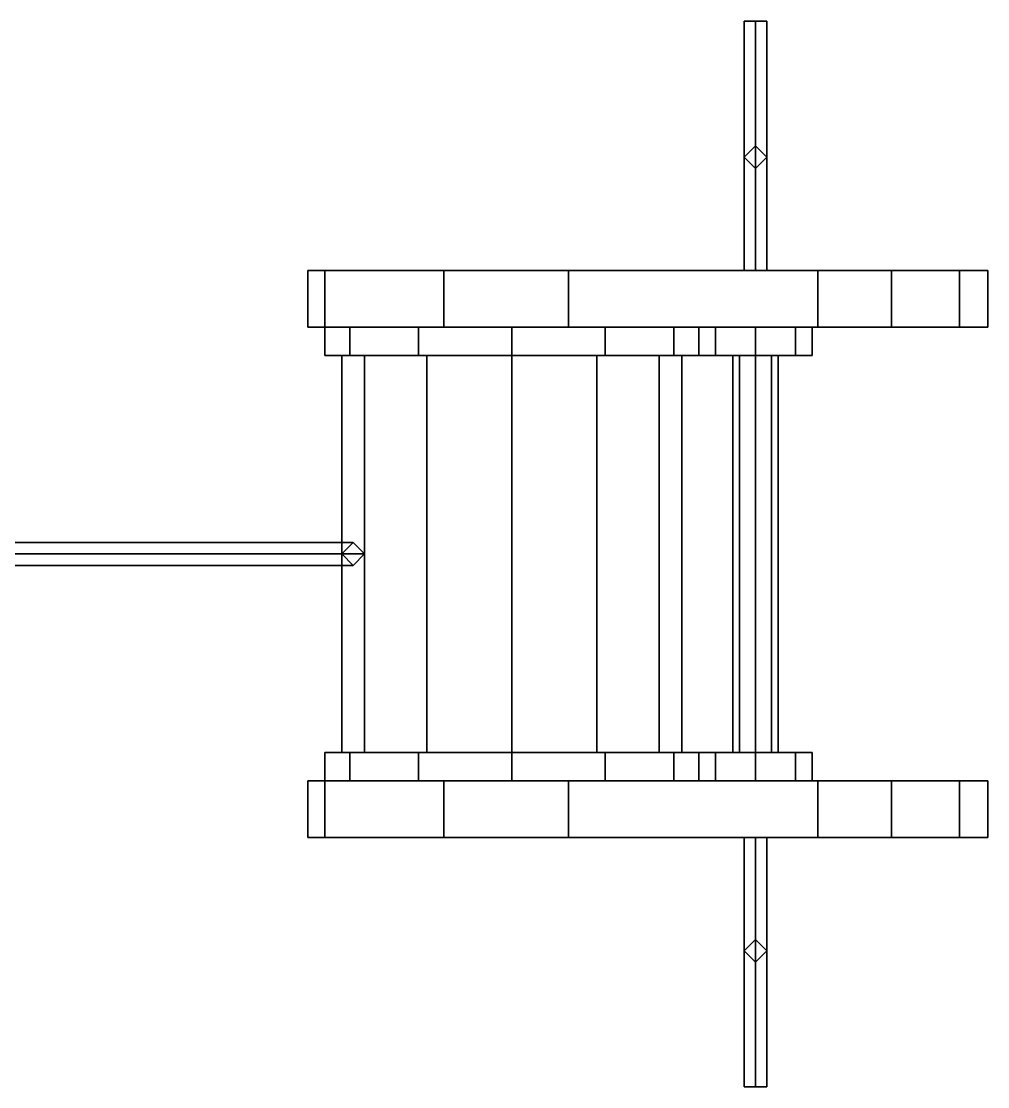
# Model space of a CAD drawing. Extents: x -4.05 to 0.36, y -0.94 to 0.94.
# Drawn here: x -1.346 to 0.36, y -0.94 to 0.94 of the extents above; entities that cross this region are included whole.
import ezdxf

# ---------------------------------------------------------------- set-up
doc = ezdxf.new("R2010")
doc.units = 0
doc.layers.add('CRANE', color=1, linetype='CONTINUOUS')

msp = doc.modelspace()

# ---------------------------------------------------------------- linework, layer by layer
at = {"layer": 'CRANE'}
for points in [[(-0.07, 0.7, 1.16), (-0.05, 0.72, 1.18), (-0.05, 0.94, 1.18), (-0.07, 0.94, 1.16)], [(-0.05, 0.68, 1.14), (-0.07, 0.7, 1.16), (-0.07, 0.94, 1.16), (-0.05, 0.94, 1.14)], [(-0.05, 0.94, 1.18), (-0.03, 0.94, 1.16), (-0.05, 0.94, 1.14), (-0.07, 0.94, 1.16)], [(-0.05, 0.72, 1.18), (-0.03, 0.7, 1.16), (-0.03, 0.94, 1.16), (-0.05, 0.94, 1.18)], [(-0.03, 0.7, 1.16), (-0.05, 0.68, 1.14), (-0.05, 0.94, 1.14), (-0.03, 0.94, 1.16)], [(-0.07, 0.7, 1.4), (-0.05, 0.72, 1.42), (-0.05, 0.72, 1.18), (-0.07, 0.7, 1.16)], [(-0.07, 0.5, 1.4), (-0.05, 0.5, 1.42), (-0.05, 0.72, 1.42), (-0.07, 0.7, 1.4)], [(-0.05, 0.72, 1.42), (-0.03, 0.7, 1.4), (-0.03, 0.7, 1.16), (-0.05, 0.72, 1.18)], [(-0.05, 0.5, 1.42), (-0.03, 0.5, 1.4), (-0.03, 0.7, 1.4), (-0.05, 0.72, 1.42)], [(-0.05, 0.68, 1.38), (-0.07, 0.7, 1.4), (-0.07, 0.7, 1.16), (-0.05, 0.68, 1.14)], [(-0.05, 0.5, 1.38), (-0.07, 0.5, 1.4), (-0.07, 0.7, 1.4), (-0.05, 0.68, 1.38)], [(-0.03, 0.7, 1.4), (-0.05, 0.68, 1.38), (-0.05, 0.68, 1.14), (-0.03, 0.7, 1.16)], [(-0.03, 0.5, 1.4), (-0.05, 0.5, 1.38), (-0.05, 0.68, 1.38), (-0.03, 0.7, 1.4)], [(0.36, 0.5, 1), (-0.84, 0.5, 1), (-0.81, 0.5, 1.03), (0.31, 0.5, 1.03)], [(0.36, 0.4, 1), (-0.84, 0.4, 1), (-0.84, 0.5, 1), (0.36, 0.5, 1)], [(-0.81, 0.5, 1.03), (-0.84, 0.5, 1), (-0.84, 0.4, 1), (-0.81, 0.4, 1.03)], [(-0.6, 0.5, 1.73), (-0.81, 0.5, 1.55), (-0.81, 0.4, 1.55), (-0.6, 0.4, 1.73)], [(-0.81, 0.5, 1.55), (-0.81, 0.5, 1.03), (-0.81, 0.4, 1.03), (-0.81, 0.4, 1.55)], [(0.19, 0.5, 1.03), (-0.81, 0.5, 1.03), (-0.81, 0.5, 1.55), (0.06, 0.5, 1.55)], [(0.06, 0.5, 1.55), (-0.81, 0.5, 1.55), (-0.6, 0.5, 1.73), (-0.38, 0.5, 1.73)], [(-0.38, 0.5, 1.73), (-0.6, 0.5, 1.73), (-0.6, 0.4, 1.73), (-0.38, 0.4, 1.73)], [(-0.38, 0.4, 1.73), (0.06, 0.4, 1.55), (0.06, 0.5, 1.55), (-0.38, 0.5, 1.73)], [(0.06, 0.4, 1.55), (0.19, 0.4, 1.03), (0.19, 0.5, 1.03), (0.06, 0.5, 1.55)], [(0.31, 0.5, 1.03), (0.19, 0.5, 1.03), (0.19, 0.4, 1.03), (0.31, 0.4, 1.03)], [(0.31, 0.4, 1.03), (0.36, 0.4, 1), (0.36, 0.5, 1), (0.31, 0.5, 1.03)], [(-0.81, 0.4, 1.03), (-0.84, 0.4, 1), (0.36, 0.4, 1), (0.31, 0.4, 1.03)], [(-0.81, 0.4, 1.4), (-0.7658, 0.4, 1.235), (-0.7658, 0.35, 1.235), (-0.81, 0.35, 1.4)], [(-0.7658, 0.4, 1.565), (-0.81, 0.4, 1.4), (-0.81, 0.35, 1.4), (-0.7658, 0.35, 1.565)], [(-0.81, 0.4, 1.55), (-0.81, 0.4, 1.03), (0.19, 0.4, 1.03), (0.06, 0.4, 1.55)], [(-0.6, 0.4, 1.73), (-0.81, 0.4, 1.55), (0.06, 0.4, 1.55), (-0.38, 0.4, 1.73)], [(-0.7658, 0.4, 1.235), (-0.645, 0.4, 1.1142), (-0.645, 0.35, 1.1142), (-0.7658, 0.35, 1.235)], [(-0.645, 0.4, 1.6858), (-0.7658, 0.4, 1.565), (-0.7658, 0.35, 1.565), (-0.645, 0.35, 1.6858)], [(-0.645, 0.4, 1.1142), (-0.48, 0.4, 1.07), (-0.48, 0.35, 1.07), (-0.645, 0.35, 1.1142)], [(-0.48, 0.4, 1.73), (-0.645, 0.4, 1.6858), (-0.645, 0.35, 1.6858), (-0.48, 0.35, 1.73)], [(-0.48, 0.4, 1.07), (-0.315, 0.4, 1.1142), (-0.315, 0.35, 1.1142), (-0.48, 0.35, 1.07)], [(-0.315, 0.4, 1.6858), (-0.48, 0.4, 1.73), (-0.48, 0.35, 1.73), (-0.315, 0.35, 1.6858)], [(-0.315, 0.4, 1.1142), (-0.1942, 0.4, 1.235), (-0.1942, 0.35, 1.235), (-0.315, 0.35, 1.1142)], [(-0.1942, 0.4, 1.565), (-0.315, 0.4, 1.6858), (-0.315, 0.35, 1.6858), (-0.1942, 0.35, 1.565)], [(-0.1942, 0.4, 1.235), (-0.15, 0.4, 1.4), (-0.15, 0.35, 1.4), (-0.1942, 0.35, 1.235)], [(-0.15, 0.4, 1.4), (-0.1942, 0.4, 1.565), (-0.1942, 0.35, 1.565), (-0.15, 0.35, 1.4)], [(-0.1207, 0.4, 1.4707), (-0.15, 0.4, 1.4), (-0.15, 0.35, 1.4), (-0.1207, 0.35, 1.4707)], [(-0.15, 0.4, 1.4), (-0.1207, 0.4, 1.3293), (-0.1207, 0.35, 1.3293), (-0.15, 0.35, 1.4)], [(-0.1207, 0.4, 1.3293), (-0.05, 0.4, 1.3), (-0.05, 0.35, 1.3), (-0.1207, 0.35, 1.3293)], [(-0.05, 0.4, 1.5), (-0.1207, 0.4, 1.4707), (-0.1207, 0.35, 1.4707), (-0.05, 0.35, 1.5)], [(-0.05, 0.4, 1.3), (0.0207, 0.4, 1.3293), (0.0207, 0.35, 1.3293), (-0.05, 0.35, 1.3)], [(0.0207, 0.4, 1.4707), (-0.05, 0.4, 1.5), (-0.05, 0.35, 1.5), (0.0207, 0.35, 1.4707)], [(0.05, 0.4, 1.4), (0.0207, 0.4, 1.4707), (0.0207, 0.35, 1.4707), (0.05, 0.35, 1.4)], [(0.0207, 0.4, 1.3293), (0.05, 0.4, 1.4), (0.05, 0.35, 1.4), (0.0207, 0.35, 1.3293)], [(-0.81, 0.35, 1.4), (-0.7658, 0.35, 1.235), (-0.7398, 0.35, 1.25), (-0.78, 0.35, 1.4)], [(-0.7658, 0.35, 1.565), (-0.81, 0.35, 1.4), (-0.78, 0.35, 1.4), (-0.7398, 0.35, 1.55)], [(-0.78, -0.35, 1.4), (-0.7398, -0.35, 1.55), (-0.7398, 0.35, 1.55), (-0.78, 0.35, 1.4)], [(-0.7398, -0.35, 1.25), (-0.78, -0.35, 1.4), (-0.78, 0.35, 1.4), (-0.7398, 0.35, 1.25)], [(-0.7658, 0.35, 1.235), (-0.645, 0.35, 1.1142), (-0.63, 0.35, 1.1402), (-0.7398, 0.35, 1.25)], [(-0.645, 0.35, 1.6858), (-0.7658, 0.35, 1.565), (-0.7398, 0.35, 1.55), (-0.63, 0.35, 1.6598)], [(-0.7398, -0.35, 1.55), (-0.63, -0.35, 1.6598), (-0.63, 0.35, 1.6598), (-0.7398, 0.35, 1.55)], [(-0.63, -0.35, 1.1402), (-0.7398, -0.35, 1.25), (-0.7398, 0.35, 1.25), (-0.63, 0.35, 1.1402)], [(-0.645, 0.35, 1.1142), (-0.48, 0.35, 1.07), (-0.48, 0.35, 1.1), (-0.63, 0.35, 1.1402)], [(-0.48, 0.35, 1.73), (-0.645, 0.35, 1.6858), (-0.63, 0.35, 1.6598), (-0.48, 0.35, 1.7)], [(-0.63, -0.35, 1.6598), (-0.48, -0.35, 1.7), (-0.48, 0.35, 1.7), (-0.63, 0.35, 1.6598)], [(-0.48, -0.35, 1.1), (-0.63, -0.35, 1.1402), (-0.63, 0.35, 1.1402), (-0.48, 0.35, 1.1)], [(-0.48, -0.35, 1.7), (-0.33, -0.35, 1.6598), (-0.33, 0.35, 1.6598), (-0.48, 0.35, 1.7)], [(-0.33, -0.35, 1.1402), (-0.48, -0.35, 1.1), (-0.48, 0.35, 1.1), (-0.33, 0.35, 1.1402)], [(-0.48, 0.35, 1.07), (-0.315, 0.35, 1.1142), (-0.33, 0.35, 1.1402), (-0.48, 0.35, 1.1)], [(-0.315, 0.35, 1.6858), (-0.48, 0.35, 1.73), (-0.48, 0.35, 1.7), (-0.33, 0.35, 1.6598)], [(-0.33, -0.35, 1.6598), (-0.2202, -0.35, 1.55), (-0.2202, 0.35, 1.55), (-0.33, 0.35, 1.6598)], [(-0.2202, -0.35, 1.25), (-0.33, -0.35, 1.1402), (-0.33, 0.35, 1.1402), (-0.2202, 0.35, 1.25)], [(-0.315, 0.35, 1.1142), (-0.1942, 0.35, 1.235), (-0.2202, 0.35, 1.25), (-0.33, 0.35, 1.1402)], [(-0.1942, 0.35, 1.565), (-0.315, 0.35, 1.6858), (-0.33, 0.35, 1.6598), (-0.2202, 0.35, 1.55)], [(-0.2202, -0.35, 1.55), (-0.18, -0.35, 1.4), (-0.18, 0.35, 1.4), (-0.2202, 0.35, 1.55)], [(-0.18, -0.35, 1.4), (-0.2202, -0.35, 1.25), (-0.2202, 0.35, 1.25), (-0.18, 0.35, 1.4)], [(-0.1942, 0.35, 1.235), (-0.15, 0.35, 1.4), (-0.18, 0.35, 1.4), (-0.2202, 0.35, 1.25)], [(-0.15, 0.35, 1.4), (-0.1942, 0.35, 1.565), (-0.2202, 0.35, 1.55), (-0.18, 0.35, 1.4)], [(-0.1207, 0.35, 1.4707), (-0.15, 0.35, 1.4), (-0.09, 0.35, 1.4), (-0.0783, 0.35, 1.4283)], [(-0.15, 0.35, 1.4), (-0.1207, 0.35, 1.3293), (-0.0783, 0.35, 1.3717), (-0.09, 0.35, 1.4)], [(-0.1207, 0.35, 1.3293), (-0.05, 0.35, 1.3), (-0.05, 0.35, 1.36), (-0.0783, 0.35, 1.3717)], [(-0.05, 0.35, 1.5), (-0.1207, 0.35, 1.4707), (-0.0783, 0.35, 1.4283), (-0.05, 0.35, 1.44)], [(-0.09, -0.35, 1.4), (-0.0783, -0.35, 1.4283), (-0.0783, 0.35, 1.4283), (-0.09, 0.35, 1.4)], [(-0.0783, -0.35, 1.3717), (-0.09, -0.35, 1.4), (-0.09, 0.35, 1.4), (-0.0783, 0.35, 1.3717)], [(-0.0783, -0.35, 1.4283), (-0.05, -0.35, 1.44), (-0.05, 0.35, 1.44), (-0.0783, 0.35, 1.4283)], [(-0.05, -0.35, 1.36), (-0.0783, -0.35, 1.3717), (-0.0783, 0.35, 1.3717), (-0.05, 0.35, 1.36)], [(-0.05, -0.35, 1.44), (-0.0217, -0.35, 1.4283), (-0.0217, 0.35, 1.4283), (-0.05, 0.35, 1.44)], [(-0.0217, -0.35, 1.3717), (-0.05, -0.35, 1.36), (-0.05, 0.35, 1.36), (-0.0217, 0.35, 1.3717)], [(-0.05, 0.35, 1.3), (0.0207, 0.35, 1.3293), (-0.0217, 0.35, 1.3717), (-0.05, 0.35, 1.36)], [(0.0207, 0.35, 1.4707), (-0.05, 0.35, 1.5), (-0.05, 0.35, 1.44), (-0.0217, 0.35, 1.4283)], [(-0.0217, -0.35, 1.4283), (-0.01, -0.35, 1.4), (-0.01, 0.35, 1.4), (-0.0217, 0.35, 1.4283)], [(-0.01, -0.35, 1.4), (-0.0217, -0.35, 1.3717), (-0.0217, 0.35, 1.3717), (-0.01, 0.35, 1.4)], [(0.05, 0.35, 1.4), (0.0207, 0.35, 1.4707), (-0.0217, 0.35, 1.4283), (-0.01, 0.35, 1.4)], [(0.0207, 0.35, 1.3293), (0.05, 0.35, 1.4), (-0.01, 0.35, 1.4), (-0.0217, 0.35, 1.3717)], [(-0.76, 0.02, 1.4), (-0.78, 0, 1.4), (-2.06, 0, 3.51), (-2.04, 0.02, 3.51)], [(-0.74, 0, 1.4), (-0.76, 0.02, 1.4), (-2.04, 0.02, 3.51), (-2.02, 0, 3.51)], [(-0.78, 0, 1.4), (-0.76, -0.02, 1.4), (-2.04, -0.02, 3.51), (-2.06, 0, 3.51)], [(-0.76, -0.02, 1.4), (-0.74, 0, 1.4), (-2.02, 0, 3.51), (-2.04, -0.02, 3.51)], [(-0.81, -0.4, 1.4), (-0.7658, -0.4, 1.565), (-0.7658, -0.35, 1.565), (-0.81, -0.35, 1.4)], [(-0.7658, -0.4, 1.235), (-0.81, -0.4, 1.4), (-0.81, -0.35, 1.4), (-0.7658, -0.35, 1.235)], [(-0.7658, -0.35, 1.235), (-0.81, -0.35, 1.4), (-0.78, -0.35, 1.4), (-0.7398, -0.35, 1.25)], [(-0.81, -0.35, 1.4), (-0.7658, -0.35, 1.565), (-0.7398, -0.35, 1.55), (-0.78, -0.35, 1.4)], [(-0.7658, -0.4, 1.565), (-0.645, -0.4, 1.6858), (-0.645, -0.35, 1.6858), (-0.7658, -0.35, 1.565)], [(-0.645, -0.4, 1.1142), (-0.7658, -0.4, 1.235), (-0.7658, -0.35, 1.235), (-0.645, -0.35, 1.1142)], [(-0.645, -0.35, 1.1142), (-0.7658, -0.35, 1.235), (-0.7398, -0.35, 1.25), (-0.63, -0.35, 1.1402)], [(-0.7658, -0.35, 1.565), (-0.645, -0.35, 1.6858), (-0.63, -0.35, 1.6598), (-0.7398, -0.35, 1.55)], [(-0.645, -0.4, 1.6858), (-0.48, -0.4, 1.73), (-0.48, -0.35, 1.73), (-0.645, -0.35, 1.6858)], [(-0.48, -0.4, 1.07), (-0.645, -0.4, 1.1142), (-0.645, -0.35, 1.1142), (-0.48, -0.35, 1.07)], [(-0.48, -0.35, 1.07), (-0.645, -0.35, 1.1142), (-0.63, -0.35, 1.1402), (-0.48, -0.35, 1.1)], [(-0.645, -0.35, 1.6858), (-0.48, -0.35, 1.73), (-0.48, -0.35, 1.7), (-0.63, -0.35, 1.6598)], [(-0.48, -0.4, 1.73), (-0.315, -0.4, 1.6858), (-0.315, -0.35, 1.6858), (-0.48, -0.35, 1.73)], [(-0.315, -0.4, 1.1142), (-0.48, -0.4, 1.07), (-0.48, -0.35, 1.07), (-0.315, -0.35, 1.1142)], [(-0.315, -0.35, 1.1142), (-0.48, -0.35, 1.07), (-0.48, -0.35, 1.1), (-0.33, -0.35, 1.1402)], [(-0.48, -0.35, 1.73), (-0.315, -0.35, 1.6858), (-0.33, -0.35, 1.6598), (-0.48, -0.35, 1.7)], [(-0.315, -0.35, 1.6858), (-0.1942, -0.35, 1.565), (-0.2202, -0.35, 1.55), (-0.33, -0.35, 1.6598)], [(-0.1942, -0.35, 1.235), (-0.315, -0.35, 1.1142), (-0.33, -0.35, 1.1402), (-0.2202, -0.35, 1.25)], [(-0.315, -0.4, 1.6858), (-0.1942, -0.4, 1.565), (-0.1942, -0.35, 1.565), (-0.315, -0.35, 1.6858)], [(-0.1942, -0.4, 1.235), (-0.315, -0.4, 1.1142), (-0.315, -0.35, 1.1142), (-0.1942, -0.35, 1.235)], [(-0.1942, -0.35, 1.565), (-0.15, -0.35, 1.4), (-0.18, -0.35, 1.4), (-0.2202, -0.35, 1.55)], [(-0.15, -0.35, 1.4), (-0.1942, -0.35, 1.235), (-0.2202, -0.35, 1.25), (-0.18, -0.35, 1.4)], [(-0.1942, -0.4, 1.565), (-0.15, -0.4, 1.4), (-0.15, -0.35, 1.4), (-0.1942, -0.35, 1.565)], [(-0.15, -0.4, 1.4), (-0.1942, -0.4, 1.235), (-0.1942, -0.35, 1.235), (-0.15, -0.35, 1.4)], [(-0.15, -0.4, 1.4), (-0.1207, -0.4, 1.4707), (-0.1207, -0.35, 1.4707), (-0.15, -0.35, 1.4)], [(-0.1207, -0.4, 1.3293), (-0.15, -0.4, 1.4), (-0.15, -0.35, 1.4), (-0.1207, -0.35, 1.3293)], [(-0.1207, -0.35, 1.3293), (-0.15, -0.35, 1.4), (-0.09, -0.35, 1.4), (-0.0783, -0.35, 1.3717)], [(-0.15, -0.35, 1.4), (-0.1207, -0.35, 1.4707), (-0.0783, -0.35, 1.4283), (-0.09, -0.35, 1.4)], [(-0.1207, -0.4, 1.4707), (-0.05, -0.4, 1.5), (-0.05, -0.35, 1.5), (-0.1207, -0.35, 1.4707)], [(-0.05, -0.4, 1.3), (-0.1207, -0.4, 1.3293), (-0.1207, -0.35, 1.3293), (-0.05, -0.35, 1.3)], [(-0.05, -0.35, 1.3), (-0.1207, -0.35, 1.3293), (-0.0783, -0.35, 1.3717), (-0.05, -0.35, 1.36)], [(-0.1207, -0.35, 1.4707), (-0.05, -0.35, 1.5), (-0.05, -0.35, 1.44), (-0.0783, -0.35, 1.4283)], [(-0.05, -0.4, 1.5), (0.0207, -0.4, 1.4707), (0.0207, -0.35, 1.4707), (-0.05, -0.35, 1.5)], [(0.0207, -0.4, 1.3293), (-0.05, -0.4, 1.3), (-0.05, -0.35, 1.3), (0.0207, -0.35, 1.3293)], [(-0.05, -0.35, 1.5), (0.0207, -0.35, 1.4707), (-0.0217, -0.35, 1.4283), (-0.05, -0.35, 1.44)], [(0.0207, -0.35, 1.3293), (-0.05, -0.35, 1.3), (-0.05, -0.35, 1.36), (-0.0217, -0.35, 1.3717)], [(0.0207, -0.35, 1.4707), (0.05, -0.35, 1.4), (-0.01, -0.35, 1.4), (-0.0217, -0.35, 1.4283)], [(0.05, -0.35, 1.4), (0.0207, -0.35, 1.3293), (-0.0217, -0.35, 1.3717), (-0.01, -0.35, 1.4)], [(0.0207, -0.4, 1.4707), (0.05, -0.4, 1.4), (0.05, -0.35, 1.4), (0.0207, -0.35, 1.4707)], [(0.05, -0.4, 1.4), (0.0207, -0.4, 1.3293), (0.0207, -0.35, 1.3293), (0.05, -0.35, 1.4)], [(0.36, -0.4, 1), (-0.84, -0.4, 1), (-0.81, -0.4, 1.03), (0.31, -0.4, 1.03)], [(0.36, -0.5, 1), (-0.84, -0.5, 1), (-0.84, -0.4, 1), (0.36, -0.4, 1)], [(-0.81, -0.4, 1.03), (-0.84, -0.4, 1), (-0.84, -0.5, 1), (-0.81, -0.5, 1.03)], [(-0.81, -0.4, 1.55), (-0.81, -0.4, 1.03), (-0.81, -0.5, 1.03), (-0.81, -0.5, 1.55)], [(0.19, -0.4, 1.03), (-0.81, -0.4, 1.03), (-0.81, -0.4, 1.55), (0.06, -0.4, 1.55)], [(0.06, -0.4, 1.55), (-0.81, -0.4, 1.55), (-0.6, -0.4, 1.73), (-0.38, -0.4, 1.73)], [(-0.6, -0.4, 1.73), (-0.81, -0.4, 1.55), (-0.81, -0.5, 1.55), (-0.6, -0.5, 1.73)], [(-0.38, -0.4, 1.73), (-0.6, -0.4, 1.73), (-0.6, -0.5, 1.73), (-0.38, -0.5, 1.73)], [(-0.38, -0.5, 1.73), (0.06, -0.5, 1.55), (0.06, -0.4, 1.55), (-0.38, -0.4, 1.73)], [(0.06, -0.5, 1.55), (0.19, -0.5, 1.03), (0.19, -0.4, 1.03), (0.06, -0.4, 1.55)], [(0.31, -0.4, 1.03), (0.19, -0.4, 1.03), (0.19, -0.5, 1.03), (0.31, -0.5, 1.03)], [(0.31, -0.5, 1.03), (0.36, -0.5, 1), (0.36, -0.4, 1), (0.31, -0.4, 1.03)], [(-0.81, -0.5, 1.03), (-0.84, -0.5, 1), (0.36, -0.5, 1), (0.31, -0.5, 1.03)], [(-0.81, -0.5, 1.55), (-0.81, -0.5, 1.03), (0.19, -0.5, 1.03), (0.06, -0.5, 1.55)], [(-0.6, -0.5, 1.73), (-0.81, -0.5, 1.55), (0.06, -0.5, 1.55), (-0.38, -0.5, 1.73)], [(-0.05, -0.5, 1.42), (-0.07, -0.5, 1.4), (-0.07, -0.7, 1.4), (-0.05, -0.68, 1.42)], [(-0.07, -0.5, 1.4), (-0.05, -0.5, 1.38), (-0.05, -0.72, 1.38), (-0.07, -0.7, 1.4)], [(-0.03, -0.5, 1.4), (-0.05, -0.5, 1.42), (-0.05, -0.68, 1.42), (-0.03, -0.7, 1.4)], [(-0.05, -0.5, 1.38), (-0.03, -0.5, 1.4), (-0.03, -0.7, 1.4), (-0.05, -0.72, 1.38)], [(-0.05, -0.68, 1.42), (-0.07, -0.7, 1.4), (-0.07, -0.7, 1.64), (-0.05, -0.68, 1.66)], [(-0.05, -0.68, 1.66), (-0.07, -0.7, 1.64), (-0.07, -0.94, 1.64), (-0.05, -0.94, 1.66)], [(-0.03, -0.7, 1.4), (-0.05, -0.68, 1.42), (-0.05, -0.68, 1.66), (-0.03, -0.7, 1.64)], [(-0.03, -0.7, 1.64), (-0.05, -0.68, 1.66), (-0.05, -0.94, 1.66), (-0.03, -0.94, 1.64)], [(-0.07, -0.7, 1.4), (-0.05, -0.72, 1.38), (-0.05, -0.72, 1.62), (-0.07, -0.7, 1.64)], [(-0.07, -0.7, 1.64), (-0.05, -0.72, 1.62), (-0.05, -0.94, 1.62), (-0.07, -0.94, 1.64)], [(-0.05, -0.72, 1.38), (-0.03, -0.7, 1.4), (-0.03, -0.7, 1.64), (-0.05, -0.72, 1.62)], [(-0.05, -0.72, 1.62), (-0.03, -0.7, 1.64), (-0.03, -0.94, 1.64), (-0.05, -0.94, 1.62)], [(-0.05, -0.94, 1.62), (-0.03, -0.94, 1.64), (-0.05, -0.94, 1.66), (-0.07, -0.94, 1.64)]]:
    msp.add_3dface(points, dxfattribs=at)

doc.saveas('drawing.dxf')
